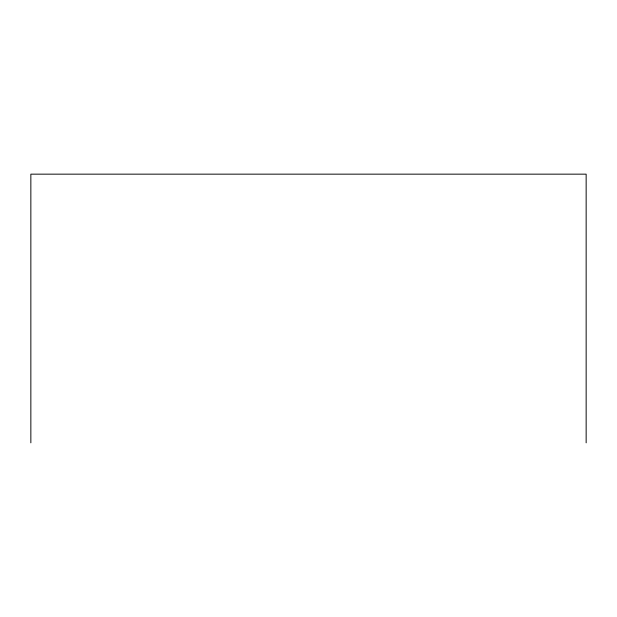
<?xml version="1.0" encoding="UTF-8"?>
<svg xmlns="http://www.w3.org/2000/svg" width="617" height="617" viewBox="0 0 617 617"><rect width="100%" height="100%" fill="white"/><g stroke="black" fill="none" stroke-linecap="round" stroke-linejoin="round"><path stroke-width="0.93" d="M586.15 442.844L586.15 174.156L30.85 174.156L30.85 442.844"/></g></svg>
